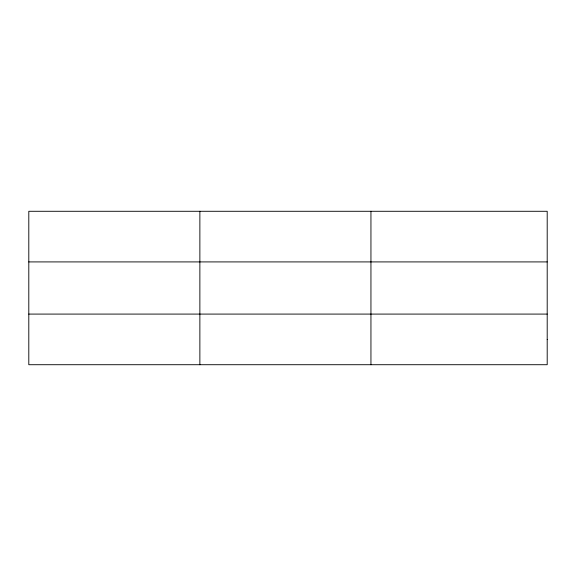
<?xml version="1.0" encoding="UTF-8"?>
<svg xmlns="http://www.w3.org/2000/svg" width="576" height="576" viewBox="0 0 576 576"><rect width="100%" height="100%" fill="white"/><g stroke="black" fill="none" stroke-linecap="round" stroke-linejoin="round"><path stroke-width="0.86" d="M199.872 364.716L199.872 211.284M370.944 364.716L370.944 211.284M28.8 261.914L547.2 261.914M28.8 314.086L547.2 314.086M547.2 339.401L547.2 364.716L28.8 364.716L28.8 211.284L547.2 211.284L547.2 339.401"/></g></svg>
